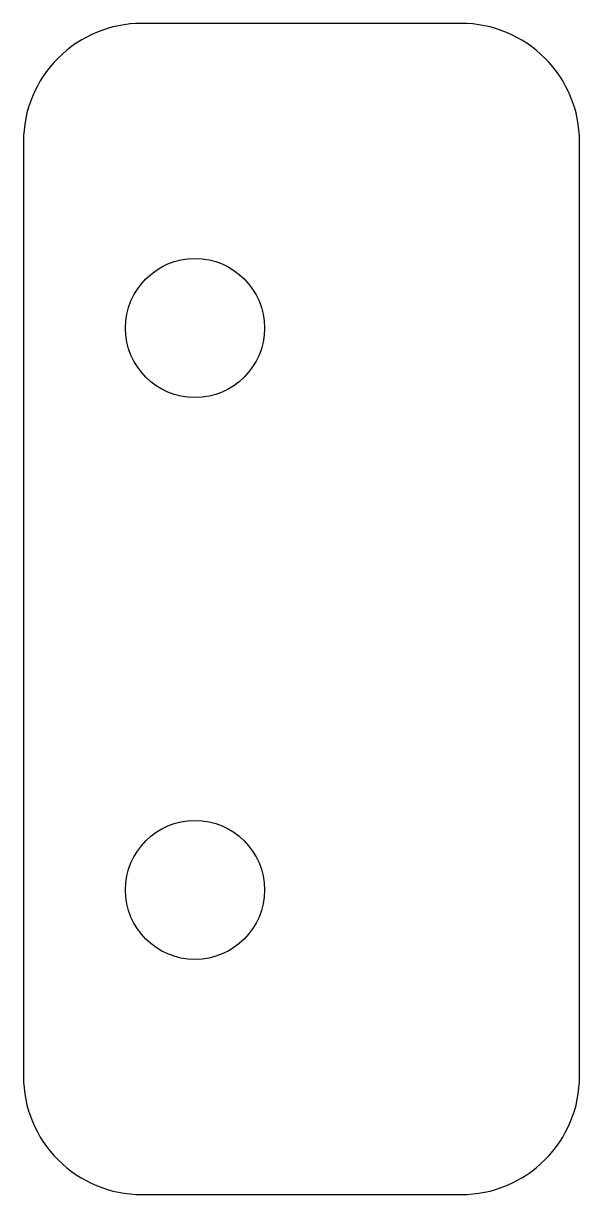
# Model space of a CAD drawing. Header units: millimetres. Extents: x 6 to 15.4, y 63 to 82.8.
import ezdxf

# ---------------------------------------------------------------- set-up
doc = ezdxf.new("R2010")
doc.units = ezdxf.units.MM

msp = doc.modelspace()

# ---------------------------------------------------------------- linework, layer by layer
msp.add_lwpolyline([(8, 82.776, 0.414214), (6, 80.776), (6, 64.976, 0.414214), (8, 62.976), (13.4, 62.976, 0.414214), (15.4, 64.976), (15.4, 80.776, 0.414214), (13.4, 82.776)], format="xyb", close=True)
for centre in [(8.9, 77.626), (8.9, 68.126)]:
    msp.add_circle(centre, 1.175)

doc.saveas('drawing.dxf')
